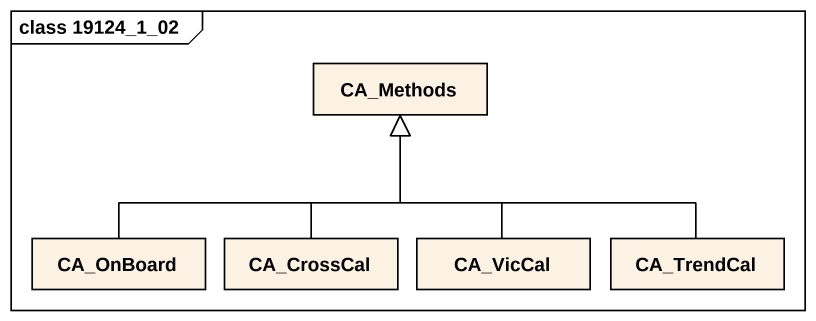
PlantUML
@startuml
mainframe class 19124_1_02
hide circle
hide empty members
class CA_Methods
class CA_OnBoard
class CA_CrossCal
class CA_VicCal
class CA_TrendCal
CA_OnBoard -up-|> CA_Methods
CA_CrossCal -up-|> CA_Methods
CA_VicCal -up-|> CA_Methods
CA_TrendCal -left-|> CA_Methods
@enduml
